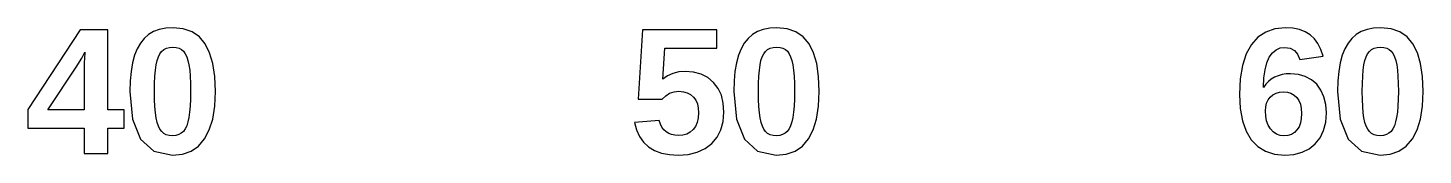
# Model space of a CAD drawing. Header units: metres. Extents: x -12.4 to 63.1, y -4.9 to 15.
# Drawn here: x 30.8 to 63.15, y 11.96 to 14.91 of the extents above; entities that cross this region are included whole.
import ezdxf

# ---------------------------------------------------------------- set-up
doc = ezdxf.new("R2010")
doc.units = ezdxf.units.M

msp = doc.modelspace()

# ---------------------------------------------------------------- linework, layer by layer
for p, q in [((33.9973, 14.8995), (33.8463, 14.8705)), ((34.1657, 14.9091), (33.9973, 14.8995)), ((34.403, 14.8861), (34.1657, 14.9091)), ((34.6061, 14.8171), (34.403, 14.8861)), ((47.9973, 14.8995), (47.8463, 14.8705)), ((48.1657, 14.9091), (47.9973, 14.8995)), ((48.403, 14.8861), (48.1657, 14.9091)), ((48.6061, 14.8171), (48.403, 14.8861)), ((59.7121, 14.8849), (59.5002, 14.8123)), ((59.9536, 14.9091), (59.7121, 14.8849)), ((60.1261, 14.8991), (59.9536, 14.9091)), ((60.2793, 14.869), (60.1261, 14.8991)), ((61.9973, 14.8995), (61.8463, 14.8705)), ((62.1657, 14.9091), (61.9973, 14.8995)), ((62.403, 14.8861), (62.1657, 14.9091)), ((62.6061, 14.8171), (62.403, 14.8861)), ((32.0106, 14.8664), (30.8001, 13.0131)), ((32.6494, 14.8664), (32.0106, 14.8664)), ((32.6494, 13.009), (32.6494, 14.8664)), ((33.4074, 14.5572), (33.3333, 14.4265)), ((33.495, 14.6665), (33.4074, 14.5572)), ((33.5961, 14.7545), (33.495, 14.6665)), ((33.7125, 14.8222), (33.5961, 14.7545)), ((33.8463, 14.8705), (33.7125, 14.8222)), ((34.7752, 14.702), (34.6061, 14.8171)), ((34.9103, 14.5409), (34.7752, 14.702)), ((45.0483, 14.8664), (44.9486, 13.2532)), ((46.7714, 14.8664), (45.0483, 14.8664)), ((46.7714, 14.4412), (46.7714, 14.8664)), ((47.4074, 14.5572), (47.3333, 14.4265)), ((47.495, 14.6665), (47.4074, 14.5572)), ((47.5961, 14.7545), (47.495, 14.6665)), ((47.7125, 14.8222), (47.5961, 14.7545)), ((47.8463, 14.8705), (47.7125, 14.8222)), ((48.7752, 14.702), (48.6061, 14.8171)), ((48.9103, 14.5409), (48.7752, 14.702)), ((59.3179, 14.6911), (59.1653, 14.5216)), ((59.5002, 14.8123), (59.3179, 14.6911)), ((60.4134, 14.8188), (60.2793, 14.869)), ((60.5283, 14.7484), (60.4134, 14.8188)), ((60.6259, 14.657), (60.5283, 14.7484)), ((60.7081, 14.5435), (60.6259, 14.657)), ((61.4074, 14.5572), (61.3333, 14.4265)), ((61.495, 14.6665), (61.4074, 14.5572)), ((61.5961, 14.7545), (61.495, 14.6665)), ((61.7125, 14.8222), (61.5961, 14.7545)), ((61.8463, 14.8705), (61.7125, 14.8222)), ((62.7752, 14.702), (62.6061, 14.8171)), ((62.9103, 14.5409), (62.7752, 14.702)), ((32.0482, 14.2103), (32.0906, 14.2864)), ((32.0906, 14.2864), (32.1224, 14.3497)), ((32.1146, 14.2433), (32.1112, 14.1849)), ((32.1176, 14.2902), (32.1146, 14.2433)), ((32.1202, 14.3257), (32.1176, 14.2902)), ((32.1224, 14.3497), (32.1202, 14.3257)), ((33.2726, 14.2744), (33.2254, 14.0998)), ((33.3333, 14.4265), (33.2726, 14.2744)), ((33.7961, 14.1513), (33.8244, 14.2378)), ((33.8244, 14.2378), (33.8591, 14.309)), ((33.8591, 14.309), (33.9002, 14.365)), ((33.9002, 14.365), (33.9497, 14.4072)), ((33.9497, 14.4072), (34.0098, 14.4374)), ((34.0098, 14.4374), (34.0804, 14.4555)), ((34.0804, 14.4555), (34.1616, 14.4616)), ((34.1616, 14.4616), (34.2382, 14.4556)), ((34.2382, 14.4556), (34.305, 14.4377)), ((34.305, 14.4377), (34.3623, 14.4078)), ((34.3623, 14.4078), (34.4098, 14.366)), ((34.4098, 14.366), (34.4496, 14.3104)), ((34.4496, 14.3104), (34.4836, 14.2393)), ((34.4836, 14.2393), (34.5116, 14.1527)), ((35.0135, 14.3337), (34.9103, 14.5409)), ((35.0872, 14.0802), (35.0135, 14.3337)), ((45.5203, 13.717), (45.5671, 14.4412)), ((45.5671, 14.4412), (46.7714, 14.4412)), ((47.2726, 14.2744), (47.2254, 14.0998)), ((47.3333, 14.4265), (47.2726, 14.2744)), ((47.7961, 14.1513), (47.8244, 14.2378)), ((47.8244, 14.2378), (47.8591, 14.309)), ((47.8591, 14.309), (47.9002, 14.365)), ((47.9002, 14.365), (47.9497, 14.4072)), ((47.9497, 14.4072), (48.0098, 14.4374)), ((48.0098, 14.4374), (48.0804, 14.4555)), ((48.0804, 14.4555), (48.1616, 14.4616)), ((48.1616, 14.4616), (48.2382, 14.4556)), ((48.2382, 14.4556), (48.305, 14.4377)), ((48.305, 14.4377), (48.3623, 14.4078)), ((48.3623, 14.4078), (48.4098, 14.366)), ((48.4098, 14.366), (48.4496, 14.3104)), ((48.4496, 14.3104), (48.4836, 14.2393)), ((48.4836, 14.2393), (48.5116, 14.1527)), ((49.0135, 14.3337), (48.9103, 14.5409)), ((49.0872, 14.0802), (49.0135, 14.3337)), ((59.0447, 14.3041), (58.9585, 14.0392)), ((59.1653, 14.5216), (59.0447, 14.3041)), ((59.5803, 14.2276), (59.652, 14.3282)), ((59.652, 14.3282), (59.7362, 14.4001)), ((59.7362, 14.4001), (59.8326, 14.4432)), ((59.8326, 14.4432), (59.9414, 14.4575)), ((59.9414, 14.4575), (60.0637, 14.4399)), ((60.0637, 14.4399), (60.1621, 14.3868)), ((60.1621, 14.3868), (60.2366, 14.2985)), ((60.2366, 14.2985), (60.2872, 14.1748)), ((60.2872, 14.1748), (60.8263, 14.25)), ((60.7749, 14.4078), (60.7081, 14.5435)), ((60.8263, 14.25), (60.7749, 14.4078)), ((61.2726, 14.2744), (61.2254, 14.0998)), ((61.3333, 14.4265), (61.2726, 14.2744)), ((61.7961, 14.1513), (61.8244, 14.2378)), ((61.8244, 14.2378), (61.8591, 14.309)), ((61.8591, 14.309), (61.9002, 14.365)), ((61.9002, 14.365), (61.9497, 14.4072)), ((61.9497, 14.4072), (62.0098, 14.4374)), ((62.0098, 14.4374), (62.0804, 14.4555)), ((62.0804, 14.4555), (62.1616, 14.4616)), ((62.1616, 14.4616), (62.2382, 14.4556)), ((62.2382, 14.4556), (62.305, 14.4377)), ((62.305, 14.4377), (62.3623, 14.4078)), ((62.3623, 14.4078), (62.4098, 14.366)), ((62.4098, 14.366), (62.4496, 14.3104)), ((62.4496, 14.3104), (62.4836, 14.2393)), ((62.4836, 14.2393), (62.5116, 14.1527)), ((63.0135, 14.3337), (62.9103, 14.5409)), ((63.0872, 14.0802), (63.0135, 14.3337)), ((31.266, 13.009), (31.9312, 14.0201)), ((31.9312, 14.0201), (31.995, 14.1216)), ((31.995, 14.1216), (32.0482, 14.2103)), ((32.1046, 14.003), (32.1041, 13.9469)), ((32.1041, 13.9469), (32.1041, 13.009)), ((32.1059, 14.0613), (32.1046, 14.003)), ((32.1081, 14.122), (32.1059, 14.0613)), ((32.1112, 14.1849), (32.1081, 14.122)), ((33.2254, 14.0998), (33.1917, 13.9016)), ((33.7458, 13.7864), (33.7576, 13.9292)), ((33.7576, 13.9292), (33.774, 14.0496)), ((33.774, 14.0496), (33.7961, 14.1513)), ((34.5116, 14.1527), (34.5339, 14.0506)), ((34.5339, 14.0506), (34.5508, 13.9297)), ((34.5508, 13.9297), (34.5629, 13.7867)), ((35.1315, 13.7803), (35.0872, 14.0802)), ((47.2254, 14.0998), (47.1917, 13.9016)), ((47.7458, 13.7864), (47.7576, 13.9292)), ((47.7576, 13.9292), (47.774, 14.0496)), ((47.774, 14.0496), (47.7961, 14.1513)), ((48.5116, 14.1527), (48.5339, 14.0506)), ((48.5339, 14.0506), (48.5508, 13.9297)), ((48.5508, 13.9297), (48.5629, 13.7867)), ((49.1315, 13.7803), (49.0872, 14.0802)), ((58.9585, 14.0392), (58.9068, 13.7269)), ((59.4572, 13.7489), (59.4819, 13.9382)), ((59.4819, 13.9382), (59.5229, 14.0978)), ((59.5229, 14.0978), (59.5803, 14.2276)), ((61.2254, 14.0998), (61.1917, 13.9016)), ((61.7458, 13.7864), (61.7576, 13.9292)), ((61.7576, 13.9292), (61.774, 14.0496)), ((61.774, 14.0496), (61.7961, 14.1513)), ((62.5116, 14.1527), (62.5339, 14.0506)), ((62.5339, 14.0506), (62.5508, 13.9297)), ((62.5508, 13.9297), (62.5629, 13.7867)), ((63.1315, 13.7803), (63.0872, 14.0802)), ((33.1715, 13.6797), (33.1648, 13.4342)), ((33.1917, 13.9016), (33.1715, 13.6797)), ((33.7364, 13.4342), (33.7388, 13.6215)), ((33.7388, 13.6215), (33.7458, 13.7864)), ((34.5629, 13.7867), (34.5701, 13.6215)), ((34.5701, 13.6215), (34.5726, 13.4342)), ((35.1463, 13.4342), (35.1315, 13.7803)), ((45.6305, 13.7971), (45.5203, 13.717)), ((45.7537, 13.8543), (45.6305, 13.7971)), ((45.8899, 13.8887), (45.7537, 13.8543)), ((46.039, 13.9001), (45.8899, 13.8887)), ((46.2332, 13.8842), (46.039, 13.9001)), ((46.407, 13.8365), (46.2332, 13.8842)), ((46.5603, 13.757), (46.407, 13.8365)), ((46.6931, 13.6458), (46.5603, 13.757)), ((46.8003, 13.5072), (46.6931, 13.6458)), ((47.1715, 13.6797), (47.1648, 13.4342)), ((47.1917, 13.9016), (47.1715, 13.6797)), ((47.7364, 13.4342), (47.7388, 13.6215)), ((47.7388, 13.6215), (47.7458, 13.7864)), ((48.5629, 13.7867), (48.5701, 13.6215)), ((48.5701, 13.6215), (48.5726, 13.4342)), ((49.1463, 13.4342), (49.1315, 13.7803)), ((58.9068, 13.7269), (58.8896, 13.3671)), ((59.4491, 13.5298), (59.4572, 13.7489)), ((59.4993, 13.6017), (59.4491, 13.5298)), ((59.5584, 13.6646), (59.4993, 13.6017)), ((59.6264, 13.7187), (59.5584, 13.6646)), ((59.7034, 13.7638), (59.6264, 13.7187)), ((59.7874, 13.7994), (59.7034, 13.7638)), ((59.8768, 13.8248), (59.7874, 13.7994)), ((59.9715, 13.8401), (59.8768, 13.8248)), ((60.0716, 13.8452), (59.9715, 13.8401)), ((60.2538, 13.8299), (60.0716, 13.8452)), ((60.4159, 13.7841), (60.2538, 13.8299)), ((60.5579, 13.7078), (60.4159, 13.7841)), ((60.6799, 13.601), (60.5579, 13.7078)), ((60.7778, 13.468), (60.6799, 13.601)), ((61.1715, 13.6797), (61.1648, 13.4342)), ((61.1917, 13.9016), (61.1715, 13.6797)), ((61.7364, 13.4342), (61.7388, 13.6215)), ((61.7388, 13.6215), (61.7458, 13.7864)), ((62.5629, 13.7867), (62.5701, 13.6215)), ((62.5701, 13.6215), (62.5726, 13.4342)), ((63.1463, 13.4342), (63.1315, 13.7803)), ((33.1648, 13.4342), (33.2263, 12.789)), ((33.7389, 13.2487), (33.7364, 13.4342)), ((34.5726, 13.4342), (34.5701, 13.2539)), ((35.1307, 13.0931), (35.1463, 13.4342)), ((45.506, 13.2532), (45.5868, 13.3342)), ((45.5868, 13.3342), (45.6784, 13.392)), ((45.6784, 13.392), (45.781, 13.4267)), ((45.781, 13.4267), (45.8946, 13.4383)), ((45.8946, 13.4383), (45.9964, 13.4298)), ((45.9964, 13.4298), (46.0863, 13.4045)), ((46.0863, 13.4045), (46.1643, 13.3622)), ((46.1643, 13.3622), (46.2303, 13.303)), ((46.2303, 13.303), (46.2828, 13.2297)), ((46.8769, 13.3457), (46.8003, 13.5072)), ((46.9229, 13.1614), (46.8769, 13.3457)), ((47.1648, 13.4342), (47.2263, 12.789)), ((47.7389, 13.2487), (47.7364, 13.4342)), ((48.5726, 13.4342), (48.5701, 13.2539)), ((49.1307, 13.0931), (49.1463, 13.4342)), ((58.8896, 13.3671), (58.9066, 13.0396)), ((59.5538, 13.2376), (59.6037, 13.303)), ((59.6037, 13.303), (59.6653, 13.356)), ((59.6653, 13.356), (59.7364, 13.3938)), ((59.7364, 13.3938), (59.8169, 13.4165)), ((59.8169, 13.4165), (59.9068, 13.4241)), ((59.9068, 13.4241), (60.0002, 13.416)), ((60.0002, 13.416), (60.083, 13.3918)), ((60.083, 13.3918), (60.1553, 13.3514)), ((60.1553, 13.3514), (60.217, 13.2949)), ((60.217, 13.2949), (60.2664, 13.2231)), ((60.8477, 13.3132), (60.7778, 13.468)), ((60.8896, 13.1365), (60.8477, 13.3132)), ((61.1648, 13.4342), (61.2263, 12.789)), ((61.7389, 13.2487), (61.7364, 13.4342)), ((62.5726, 13.4342), (62.5701, 13.2539)), ((63.1307, 13.0931), (63.1463, 13.4342)), ((30.8001, 13.0131), (30.8001, 12.5838)), ((32.1041, 13.009), (31.266, 13.009)), ((33.0318, 13.009), (32.6494, 13.009)), ((33.0318, 12.5838), (33.0318, 13.009)), ((33.7464, 13.0846), (33.7389, 13.2487)), ((33.7587, 12.942), (33.7464, 13.0846)), ((33.7761, 12.8208), (33.7587, 12.942)), ((34.5502, 12.9528), (34.5329, 12.832)), ((34.5626, 13.0935), (34.5502, 12.9528)), ((34.5701, 13.2539), (34.5626, 13.0935)), ((35.084, 12.7959), (35.1307, 13.0931)), ((44.9486, 13.2532), (45.506, 13.2532)), ((46.2828, 13.2297), (46.3203, 13.1451)), ((46.3203, 13.1451), (46.3428, 13.0491)), ((46.3503, 12.9419), (46.3423, 12.8212)), ((46.3428, 13.0491), (46.3503, 12.9419)), ((46.9205, 12.7379), (46.9382, 12.9541)), ((46.9382, 12.9541), (46.9229, 13.1614)), ((47.7464, 13.0846), (47.7389, 13.2487)), ((47.7587, 12.942), (47.7464, 13.0846)), ((47.7761, 12.8208), (47.7587, 12.942)), ((48.5502, 12.9528), (48.5329, 12.832)), ((48.5626, 13.0935), (48.5502, 12.9528)), ((48.5701, 13.2539), (48.5626, 13.0935)), ((49.084, 12.7959), (49.1307, 13.0931)), ((58.9066, 13.0396), (58.9575, 12.755)), ((59.4898, 12.9826), (59.4969, 13.0774)), ((59.4972, 12.8629), (59.4898, 12.9826)), ((59.4969, 13.0774), (59.5182, 13.1624)), ((59.5182, 13.1624), (59.5538, 13.2376)), ((60.2664, 13.2231), (60.3017, 13.137)), ((60.3017, 13.137), (60.3229, 13.0365)), ((60.3229, 13.0365), (60.3299, 12.9216)), ((60.9036, 12.9379), (60.8896, 13.1365)), ((61.7464, 13.0846), (61.7389, 13.2487)), ((61.7587, 12.942), (61.7464, 13.0846)), ((61.7761, 12.8208), (61.7587, 12.942)), ((62.5502, 12.9528), (62.5329, 12.832)), ((62.5626, 13.0935), (62.5502, 12.9528)), ((62.5701, 13.2539), (62.5626, 13.0935)), ((63.084, 12.7959), (63.1307, 13.0931)), ((33.2263, 12.789), (33.4109, 12.328)), ((33.7989, 12.7183), (33.7761, 12.8208)), ((33.8275, 12.6314), (33.7989, 12.7183)), ((33.8619, 12.5601), (33.8275, 12.6314)), ((34.481, 12.6406), (34.4459, 12.5675)), ((34.51, 12.7287), (34.481, 12.6406)), ((34.5329, 12.832), (34.51, 12.7287)), ((35.0061, 12.5428), (35.084, 12.7959)), ((45.4369, 12.7629), (44.8652, 12.7161)), ((44.8652, 12.7161), (44.9081, 12.5428)), ((45.4636, 12.6776), (45.4369, 12.7629)), ((45.4989, 12.6047), (45.4636, 12.6776)), ((46.2788, 12.6249), (46.2231, 12.5493)), ((46.3185, 12.7156), (46.2788, 12.6249)), ((46.3423, 12.8212), (46.3185, 12.7156)), ((46.8673, 12.545), (46.9205, 12.7379)), ((47.2263, 12.789), (47.4109, 12.328)), ((47.7989, 12.7183), (47.7761, 12.8208)), ((47.8275, 12.6314), (47.7989, 12.7183)), ((47.8619, 12.5601), (47.8275, 12.6314)), ((48.481, 12.6406), (48.4459, 12.5675)), ((48.51, 12.7287), (48.481, 12.6406)), ((48.5329, 12.832), (48.51, 12.7287)), ((49.0061, 12.5428), (49.084, 12.7959)), ((58.9575, 12.755), (59.0424, 12.5132)), ((59.5195, 12.754), (59.4972, 12.8629)), ((59.5567, 12.6559), (59.5195, 12.754)), ((59.6088, 12.5686), (59.5567, 12.6559)), ((60.2693, 12.6174), (60.2221, 12.5421)), ((60.303, 12.7057), (60.2693, 12.6174)), ((60.3232, 12.8071), (60.303, 12.7057)), ((60.3299, 12.9216), (60.3232, 12.8071)), ((60.8396, 12.5294), (60.8876, 12.7213)), ((60.8876, 12.7213), (60.9036, 12.9379)), ((61.2263, 12.789), (61.4109, 12.328)), ((61.7989, 12.7183), (61.7761, 12.8208)), ((61.8275, 12.6314), (61.7989, 12.7183)), ((61.8619, 12.5601), (61.8275, 12.6314)), ((62.481, 12.6406), (62.4459, 12.5675)), ((62.51, 12.7287), (62.481, 12.6406)), ((62.5329, 12.832), (62.51, 12.7287)), ((63.0061, 12.5428), (63.084, 12.7959)), ((30.8001, 12.5838), (32.1041, 12.5838)), ((32.1041, 12.5838), (32.1041, 12)), ((32.6494, 12.5838), (33.0318, 12.5838)), ((32.6494, 12), (32.6494, 12.5838)), ((33.4109, 12.328), (33.7186, 12.0515)), ((33.9022, 12.5045), (33.8619, 12.5601)), ((33.9504, 12.4627), (33.9022, 12.5045)), ((34.0083, 12.4328), (33.9504, 12.4627)), ((34.076, 12.4149), (34.0083, 12.4328)), ((34.1535, 12.4089), (34.076, 12.4149)), ((34.2302, 12.4152), (34.1535, 12.4089)), ((34.2977, 12.4341), (34.2302, 12.4152)), ((34.3558, 12.4655), (34.2977, 12.4341)), ((34.4047, 12.5096), (34.3558, 12.4655)), ((34.4459, 12.5675), (34.4047, 12.5096)), ((34.7569, 12.1699), (34.897, 12.3336)), ((34.897, 12.3336), (35.0061, 12.5428)), ((44.9081, 12.5428), (44.9758, 12.3914)), ((44.9758, 12.3914), (45.0683, 12.2616)), ((45.5429, 12.5443), (45.4989, 12.6047)), ((45.5955, 12.4964), (45.5429, 12.5443)), ((45.6562, 12.4599), (45.5955, 12.4964)), ((45.7242, 12.4338), (45.6562, 12.4599)), ((45.7996, 12.4182), (45.7242, 12.4338)), ((45.8824, 12.413), (45.7996, 12.4182)), ((45.9838, 12.4215), (45.8824, 12.413)), ((46.0744, 12.4471), (45.9838, 12.4215)), ((46.1542, 12.4896), (46.0744, 12.4471)), ((46.2231, 12.5493), (46.1542, 12.4896)), ((46.6544, 12.2289), (46.7786, 12.3753)), ((46.7786, 12.3753), (46.8673, 12.545)), ((47.4109, 12.328), (47.7186, 12.0515)), ((47.9022, 12.5045), (47.8619, 12.5601)), ((47.9504, 12.4627), (47.9022, 12.5045)), ((48.0083, 12.4328), (47.9504, 12.4627)), ((48.076, 12.4149), (48.0083, 12.4328)), ((48.1535, 12.4089), (48.076, 12.4149)), ((48.2302, 12.4152), (48.1535, 12.4089)), ((48.2977, 12.4341), (48.2302, 12.4152)), ((48.3558, 12.4655), (48.2977, 12.4341)), ((48.4047, 12.5096), (48.3558, 12.4655)), ((48.4459, 12.5675), (48.4047, 12.5096)), ((48.7569, 12.1699), (48.897, 12.3336)), ((48.897, 12.3336), (49.0061, 12.5428)), ((59.0424, 12.5132), (59.1612, 12.3143)), ((59.1612, 12.3143), (59.3117, 12.159)), ((59.6729, 12.497), (59.6088, 12.5686)), ((59.7463, 12.4458), (59.6729, 12.497)), ((59.8291, 12.4151), (59.7463, 12.4458)), ((59.921, 12.4048), (59.8291, 12.4151)), ((60.0123, 12.4134), (59.921, 12.4048)), ((60.0929, 12.4392), (60.0123, 12.4134)), ((60.1629, 12.4821), (60.0929, 12.4392)), ((60.2221, 12.5421), (60.1629, 12.4821)), ((60.6473, 12.2197), (60.7594, 12.3622)), ((60.7594, 12.3622), (60.8396, 12.5294)), ((61.4109, 12.328), (61.7186, 12.0515)), ((61.9022, 12.5045), (61.8619, 12.5601)), ((61.9504, 12.4627), (61.9022, 12.5045)), ((62.0083, 12.4328), (61.9504, 12.4627)), ((62.076, 12.4149), (62.0083, 12.4328)), ((62.1535, 12.4089), (62.076, 12.4149)), ((62.2302, 12.4152), (62.1535, 12.4089)), ((62.2977, 12.4341), (62.2302, 12.4152)), ((62.3558, 12.4655), (62.2977, 12.4341)), ((62.4047, 12.5096), (62.3558, 12.4655)), ((62.4459, 12.5675), (62.4047, 12.5096)), ((62.7569, 12.1699), (62.897, 12.3336)), ((62.897, 12.3336), (63.0061, 12.5428)), ((32.1041, 12), (32.6494, 12)), ((33.7186, 12.0515), (34.1494, 11.9593)), ((34.1494, 11.9593), (34.383, 11.9827)), ((34.383, 11.9827), (34.5855, 12.0529)), ((34.5855, 12.0529), (34.7569, 12.1699)), ((45.0683, 12.2616), (45.1856, 12.1536)), ((45.1856, 12.1536), (45.326, 12.0686)), ((45.326, 12.0686), (45.488, 12.0079)), ((45.488, 12.0079), (45.6714, 11.9715)), ((45.6714, 11.9715), (45.8763, 11.9593)), ((45.8763, 11.9593), (46.1103, 11.9762)), ((46.1103, 11.9762), (46.318, 12.0267)), ((46.318, 12.0267), (46.4994, 12.1109)), ((46.4994, 12.1109), (46.6544, 12.2289)), ((47.7186, 12.0515), (48.1494, 11.9593)), ((48.1494, 11.9593), (48.383, 11.9827)), ((48.383, 11.9827), (48.5855, 12.0529)), ((48.5855, 12.0529), (48.7569, 12.1699)), ((59.3117, 12.159), (59.4915, 12.0481)), ((59.4915, 12.0481), (59.7007, 11.9815)), ((59.7007, 11.9815), (59.9393, 11.9593)), ((59.9393, 11.9593), (60.153, 11.9756)), ((60.153, 11.9756), (60.3422, 12.0244)), ((60.3422, 12.0244), (60.5069, 12.1058)), ((60.5069, 12.1058), (60.6473, 12.2197)), ((61.7186, 12.0515), (62.1494, 11.9593)), ((62.1494, 11.9593), (62.383, 11.9827)), ((62.383, 11.9827), (62.5855, 12.0529)), ((62.5855, 12.0529), (62.7569, 12.1699))]:
    msp.add_line(p, q)

doc.saveas('drawing.dxf')
